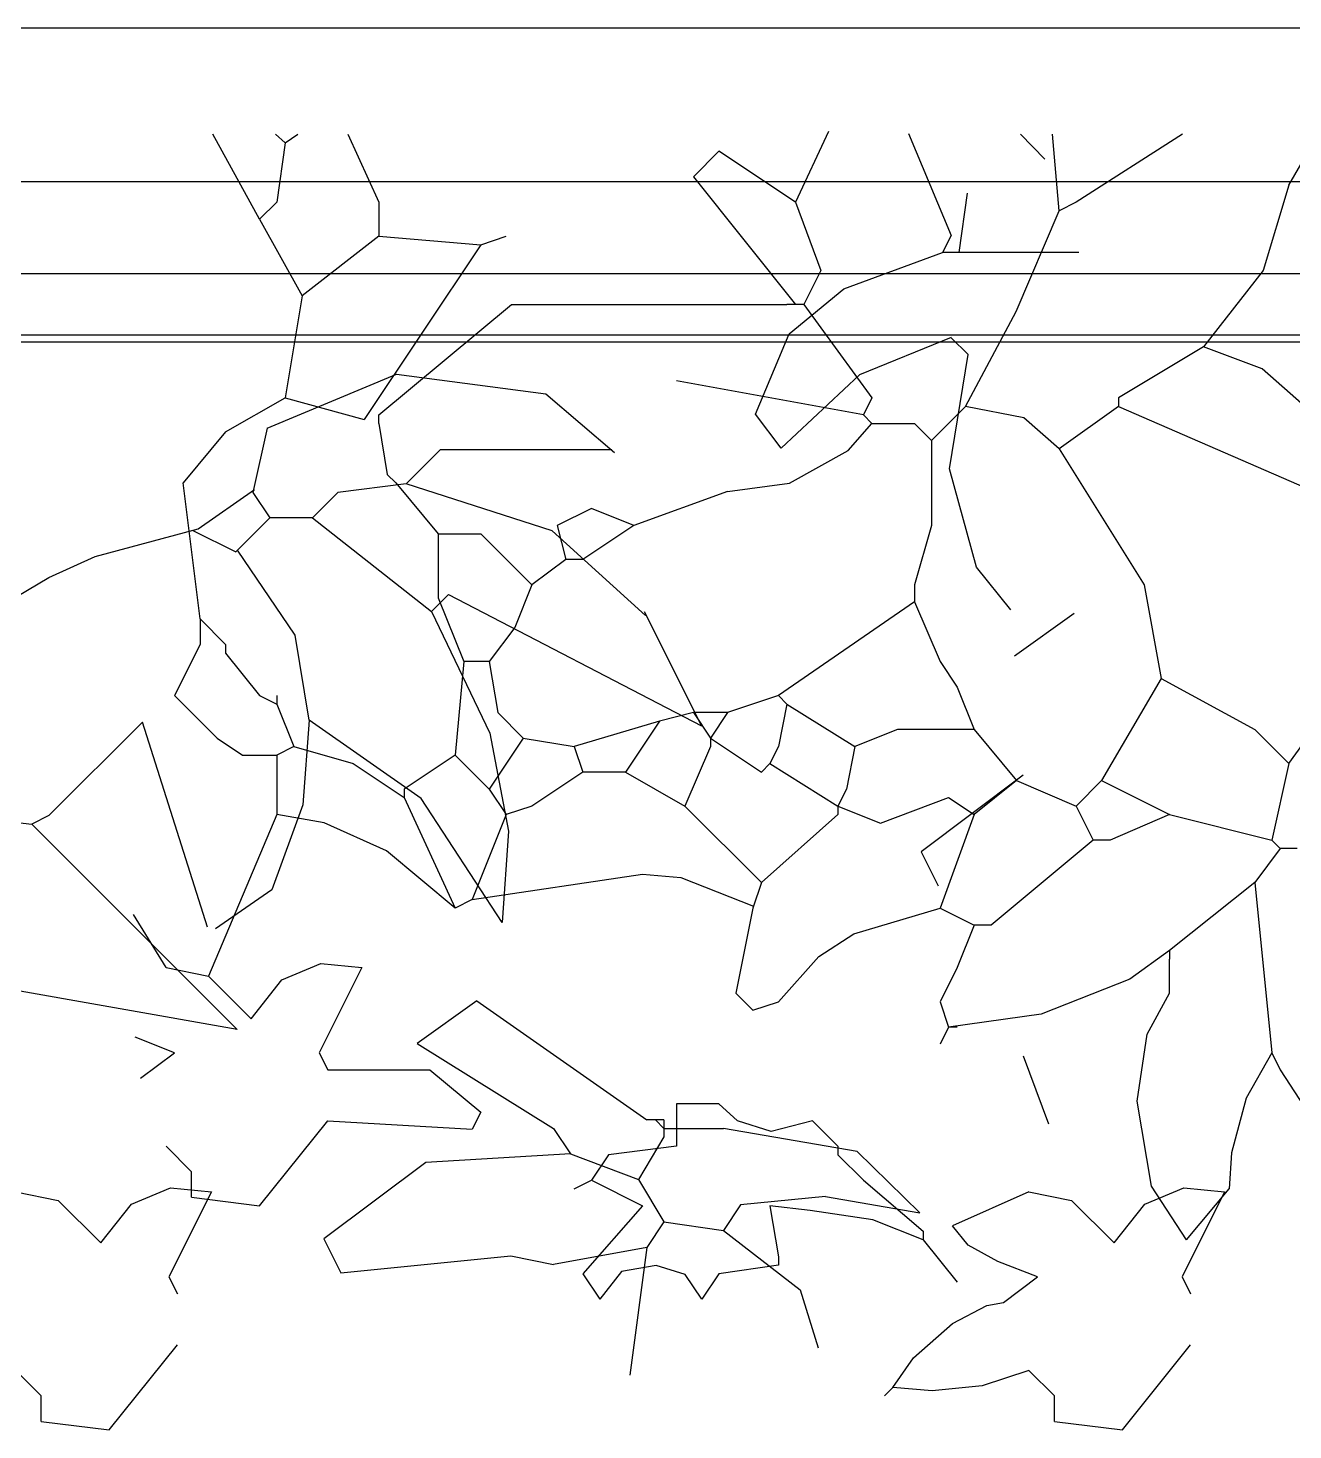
# Model space of a CAD drawing. Header units: millimetres. Extents: x 182 to 305, y 81 to 164.
# Drawn here: x 261.8556 to 262.0614, y 109.4395 to 109.6676 of the extents above; entities that cross this region are included whole.
import ezdxf

# ---------------------------------------------------------------- set-up
doc = ezdxf.new("R2010")
doc.units = ezdxf.units.MM
for name, color, linetype in [('86', 7, 'Continuous'), ('LF', 7, 'Continuous'), ('TIERRA', 7, 'Continuous')]:
    doc.layers.add(name, color=color, linetype=linetype)

msp = doc.modelspace()

# ---------------------------------------------------------------- linework, layer by layer
at = {"layer": '86', "color": 252}
for p, q in [((261.893307, 109.636467, -45.100158), (261.885688, 109.650307, -45.100158)), ((261.893307, 109.636467, -45.100158), (261.885688, 109.650307, -45.100158)), ((261.897459, 109.648922, -45.100158), (261.895875, 109.650307, -45.100158)), ((261.897459, 109.648922, -45.100158), (261.895875, 109.650307, -45.100158)), ((261.897459, 109.648922, -45.100158), (261.899536, 109.650307, -45.100158)), ((261.897459, 109.648922, -45.100158), (261.899536, 109.650307, -45.100158)), ((261.907649, 109.650307, -45.100158), (261.912682, 109.639236, -45.100158)), ((261.907649, 109.650307, -45.100158), (261.912682, 109.639236, -45.100158)), ((261.985889, 109.650763, -45.100158), (261.980487, 109.639236, -45.100158)), ((261.985889, 109.650763, -45.100158), (261.980487, 109.639236, -45.100158)), ((261.998901, 109.65042, -45.100158), (262.005822, 109.633814, -45.100158)), ((261.998901, 109.65042, -45.100158), (262.005822, 109.633814, -45.100158)), ((262.017128, 109.650307, -45.100158), (262.021045, 109.646268, -45.100158)), ((262.017128, 109.650307, -45.100158), (262.021045, 109.646268, -45.100158)), ((262.023383, 109.637854, -45.100158), (262.022314, 109.650307, -45.100158)), ((262.023383, 109.637854, -45.100158), (262.022314, 109.650307, -45.100158)), ((262.043451, 109.650307, -45.100158), (262.026152, 109.639236, -45.100158)), ((262.043451, 109.650307, -45.100158), (262.026152, 109.639236, -45.100158)), ((261.897459, 109.648922, -45.100158), (261.896076, 109.639236, -45.100158)), ((261.897459, 109.648922, -45.100158), (261.896076, 109.639236, -45.100158)), ((262.060746, 109.642005, -45.100158), (262.064685, 109.648766, -45.100158)), ((262.060746, 109.642005, -45.100158), (262.064685, 109.648766, -45.100158)), ((261.968033, 109.647539, -45.100158), (261.963881, 109.643388, -45.100158)), ((261.968033, 109.647539, -45.100158), (261.963881, 109.643388, -45.100158)), ((261.980487, 109.639236, -45.100158), (261.968033, 109.647539, -45.100158)), ((261.980487, 109.639236, -45.100158), (261.968033, 109.647539, -45.100158)), ((261.963881, 109.643388, -45.100158), (261.980487, 109.622631, -45.100158)), ((261.963881, 109.643388, -45.100158), (261.980487, 109.622631, -45.100158)), ((262.060746, 109.642005, -45.100158), (262.056595, 109.628165, -45.100158)), ((262.060746, 109.642005, -45.100158), (262.056595, 109.628165, -45.100158)), ((261.896076, 109.639236, -45.100158), (261.893307, 109.636467, -45.100158)), ((261.896076, 109.639236, -45.100158), (261.893307, 109.636467, -45.100158)), ((261.912682, 109.639236, -45.100158), (261.912682, 109.633703, -45.100158)), ((261.912682, 109.639236, -45.100158), (261.912682, 109.633703, -45.100158)), ((261.980487, 109.639236, -45.100158), (261.984638, 109.628165, -45.100158)), ((261.980487, 109.639236, -45.100158), (261.984638, 109.628165, -45.100158)), ((262.008444, 109.640734, -45.100158), (262.007061, 109.631049, -45.100158)), ((262.008444, 109.640734, -45.100158), (262.007061, 109.631049, -45.100158)), ((262.026152, 109.639236, -45.100158), (262.023383, 109.637854, -45.100158)), ((262.026152, 109.639236, -45.100158), (262.023383, 109.637854, -45.100158)), ((261.893307, 109.636467, -45.100158), (261.900228, 109.624013, -45.100158)), ((261.893307, 109.636467, -45.100158), (261.900228, 109.624013, -45.100158)), ((262.01639, 109.621472, -45.100158), (262.023383, 109.637854, -45.100158)), ((262.01639, 109.621472, -45.100158), (262.023383, 109.637854, -45.100158)), ((261.912682, 109.633703, -45.100158), (261.900228, 109.624013, -45.100158)), ((261.912682, 109.633703, -45.100158), (261.900228, 109.624013, -45.100158)), ((261.929287, 109.632316, -45.100158), (261.910332, 109.603897, -45.100158)), ((261.929287, 109.632316, -45.100158), (261.910332, 109.603897, -45.100158)), ((261.912682, 109.633703, -45.100158), (261.929287, 109.632316, -45.100158)), ((261.912682, 109.633703, -45.100158), (261.929287, 109.632316, -45.100158)), ((261.929287, 109.632316, -45.100158), (261.933439, 109.633703, -45.100158)), ((261.929287, 109.632316, -45.100158), (261.933439, 109.633703, -45.100158)), ((262.005822, 109.633814, -45.100158), (262.004439, 109.631049, -45.100158)), ((262.005822, 109.633814, -45.100158), (262.004439, 109.631049, -45.100158)), ((261.988374, 109.625132, -45.100158), (262.004439, 109.631049, -45.100158)), ((261.988374, 109.625132, -45.100158), (262.004439, 109.631049, -45.100158)), ((262.026579, 109.631049, -45.100158), (262.004439, 109.631049, -45.100158)), ((262.026579, 109.631049, -45.100158), (262.004439, 109.631049, -45.100158)), ((261.984638, 109.628165, -45.100158), (261.981869, 109.622631, -45.100158)), ((261.984638, 109.628165, -45.100158), (261.981869, 109.622631, -45.100158)), ((262.056595, 109.628165, -45.100158), (262.046909, 109.61571, -45.100158)), ((262.056595, 109.628165, -45.100158), (262.046909, 109.61571, -45.100158)), ((261.979478, 109.617809, -45.100158), (261.988374, 109.625132, -45.100158)), ((261.979478, 109.617809, -45.100158), (261.988374, 109.625132, -45.100158)), ((261.900228, 109.624013, -45.100158), (261.897459, 109.607408, -45.100158)), ((261.900228, 109.624013, -45.100158), (261.897459, 109.607408, -45.100158)), ((261.912682, 109.604643, -45.100158), (261.934269, 109.622631, -45.100158)), ((261.912682, 109.604643, -45.100158), (261.934269, 109.622631, -45.100158)), ((261.93427, 109.622631, -45.100158), (261.979104, 109.622631, -45.100158)), ((261.93427, 109.622631, -45.100158), (261.979104, 109.622631, -45.100158)), ((261.980487, 109.622631, -45.100158), (261.979104, 109.622631, -45.100158)), ((261.980487, 109.622631, -45.100158), (261.979104, 109.622631, -45.100158)), ((261.981869, 109.622631, -45.100158), (261.980487, 109.622631, -45.100158)), ((261.981869, 109.622631, -45.100158), (261.980487, 109.622631, -45.100158)), ((261.981869, 109.622631, -45.100158), (261.992941, 109.607408, -45.100158)), ((261.981869, 109.622631, -45.100158), (261.992941, 109.607408, -45.100158)), ((262.008164, 109.606025, -45.100158), (262.01639, 109.621472, -45.100158)), ((262.008164, 109.606025, -45.100158), (262.01639, 109.621472, -45.100158)), ((261.973993, 109.604754, -45.100158), (261.979478, 109.617809, -45.100158)), ((261.973993, 109.604754, -45.100158), (261.979478, 109.617809, -45.100158)), ((262.005822, 109.617209, -45.100158), (261.990916, 109.611152, -45.100158)), ((262.005822, 109.617209, -45.100158), (261.990916, 109.611152, -45.100158)), ((262.005822, 109.617208, -45.100158), (262.008591, 109.614443, -45.100158)), ((262.005822, 109.617208, -45.100158), (262.008591, 109.614443, -45.100158)), ((262.005532, 109.595841, -45.100158), (262.008591, 109.614443, -45.100158)), ((262.005532, 109.595841, -45.100158), (262.008591, 109.614443, -45.100158)), ((262.046909, 109.61571, -45.100158), (262.033073, 109.607408, -45.100158)), ((262.046909, 109.61571, -45.100158), (262.033073, 109.607408, -45.100158)), ((262.056424, 109.612152, -45.100158), (262.046909, 109.61571, -45.100158)), ((262.056424, 109.612152, -45.100158), (262.046909, 109.61571, -45.100158)), ((262.068497, 109.6015, -45.100158), (262.056424, 109.612152, -45.100158)), ((262.068497, 109.6015, -45.100158), (262.056424, 109.612152, -45.100158)), ((261.894537, 109.602476, -45.100158), (261.915549, 109.611281, -45.100158)), ((261.894537, 109.602476, -45.100158), (261.915549, 109.611281, -45.100158)), ((261.915549, 109.611281, -45.100158), (261.939885, 109.608094, -45.100158)), ((261.915549, 109.611281, -45.100158), (261.939885, 109.608094, -45.100158)), ((261.991559, 109.604643, -45.100158), (261.961112, 109.610177, -45.100158)), ((261.991559, 109.604643, -45.100158), (261.961112, 109.610177, -45.100158)), ((261.990916, 109.611152, -45.100158), (261.978144, 109.59922, -45.100158)), ((261.990916, 109.611152, -45.100158), (261.978144, 109.59922, -45.100158)), ((261.887773, 109.601874, -45.100158), (261.897459, 109.607408, -45.100158)), ((261.887773, 109.601874, -45.100158), (261.897459, 109.607408, -45.100158)), ((261.897459, 109.607408, -45.100158), (261.910332, 109.603897, -45.100158)), ((261.897459, 109.607408, -45.100158), (261.910332, 109.603897, -45.100158)), ((261.939885, 109.608094, -45.100158), (261.951039, 109.598534, -45.100158)), ((261.939885, 109.608094, -45.100158), (261.951039, 109.598534, -45.100158)), ((261.992941, 109.607408, -45.100158), (261.991559, 109.604643, -45.100158)), ((261.992941, 109.607408, -45.100158), (261.991559, 109.604643, -45.100158)), ((262.033073, 109.607408, -45.100158), (262.033073, 109.606025, -45.100158)), ((262.033073, 109.607408, -45.100158), (262.033073, 109.606025, -45.100158)), ((261.912682, 109.603256, -45.100158), (261.912682, 109.604643, -45.100158)), ((261.912682, 109.603256, -45.100158), (261.912682, 109.604643, -45.100158)), ((261.978144, 109.59922, -45.100158), (261.973993, 109.604754, -45.100158)), ((261.978144, 109.59922, -45.100158), (261.973993, 109.604754, -45.100158)), ((261.991559, 109.604643, -45.100158), (261.992941, 109.603256, -45.100158)), ((261.991559, 109.604643, -45.100158), (261.992941, 109.603256, -45.100158)), ((262.008164, 109.606025, -45.100158), (262.002626, 109.600491, -45.100158)), ((262.008164, 109.606025, -45.100158), (262.002626, 109.600491, -45.100158)), ((262.017661, 109.604163, -45.100158), (262.008164, 109.606025, -45.100158)), ((262.017661, 109.604163, -45.100158), (262.008164, 109.606025, -45.100158)), ((262.033073, 109.606025, -45.100158), (262.023383, 109.599105, -45.100158)), ((262.033073, 109.606025, -45.100158), (262.023383, 109.599105, -45.100158)), ((262.033073, 109.606025, -45.100158), (262.064897, 109.592189, -45.100158)), ((262.033073, 109.606025, -45.100158), (262.064897, 109.592189, -45.100158)), ((261.894537, 109.602476, -45.100158), (261.892213, 109.592024, -45.100158)), ((261.894537, 109.602476, -45.100158), (261.892213, 109.592024, -45.100158)), ((261.912682, 109.603256, -45.100158), (261.914064, 109.594953, -45.100158)), ((261.912682, 109.603256, -45.100158), (261.914064, 109.594953, -45.100158)), ((261.989066, 109.598838, -45.100158), (261.992941, 109.603256, -45.100158)), ((261.989066, 109.598838, -45.100158), (261.992941, 109.603256, -45.100158)), ((261.992941, 109.603256, -45.100158), (261.999861, 109.603256, -45.100158)), ((261.992941, 109.603256, -45.100158), (261.999861, 109.603256, -45.100158)), ((261.999861, 109.603256, -45.100158), (262.002626, 109.600491, -45.100158)), ((261.999861, 109.603256, -45.100158), (262.002626, 109.600491, -45.100158)), ((262.023383, 109.599105, -45.100158), (262.017661, 109.604163, -45.100158)), ((262.023383, 109.599105, -45.100158), (262.017661, 109.604163, -45.100158)), ((261.887773, 109.601874, -45.100158), (261.880853, 109.593571, -45.100158)), ((261.887773, 109.601874, -45.100158), (261.880853, 109.593571, -45.100158)), ((262.002626, 109.600491, -45.100158), (262.002626, 109.586651, -45.100158)), ((262.002626, 109.600491, -45.100158), (262.002626, 109.586651, -45.100158)), ((261.922655, 109.598944, -45.100158), (261.917121, 109.593406, -45.100158)), ((261.922655, 109.598944, -45.100158), (261.917121, 109.593406, -45.100158)), ((261.950599, 109.598944, -45.100158), (261.922655, 109.598944, -45.100158)), ((261.950599, 109.598944, -45.100158), (261.922655, 109.598944, -45.100158)), ((261.979534, 109.593512, -45.100158), (261.989066, 109.598838, -45.100158)), ((261.979534, 109.593512, -45.100158), (261.989066, 109.598838, -45.100158)), ((262.023383, 109.599105, -45.100158), (262.037224, 109.576965, -45.100158)), ((262.023383, 109.599105, -45.100158), (262.037224, 109.576965, -45.100158)), ((262.009973, 109.579845, -45.100158), (262.005532, 109.595841, -45.100158)), ((262.009973, 109.579845, -45.100158), (262.005532, 109.595841, -45.100158)), ((261.883622, 109.571431, -45.100158), (261.880853, 109.593571, -45.100158)), ((261.883622, 109.571431, -45.100158), (261.880853, 109.593571, -45.100158)), ((261.917121, 109.593406, -45.100158), (261.906049, 109.592024, -45.100158)), ((261.917121, 109.593406, -45.100158), (261.906049, 109.592024, -45.100158)), ((261.914064, 109.594953, -45.100158), (261.915447, 109.593571, -45.100158)), ((261.914064, 109.594953, -45.100158), (261.915447, 109.593571, -45.100158)), ((261.915447, 109.593571, -45.100158), (261.922367, 109.585268, -45.100158)), ((261.915447, 109.593571, -45.100158), (261.922367, 109.585268, -45.100158)), ((261.940899, 109.585787, -45.100158), (261.917121, 109.593406, -45.100158)), ((261.940899, 109.585787, -45.100158), (261.917121, 109.593406, -45.100158)), ((261.969415, 109.592189, -45.100158), (261.979534, 109.593512, -45.100158)), ((261.969415, 109.592189, -45.100158), (261.979534, 109.593512, -45.100158)), ((261.883324, 109.586105, -45.100158), (261.892475, 109.592496, -45.100158)), ((261.883324, 109.586105, -45.100158), (261.892475, 109.592496, -45.100158)), ((261.892213, 109.592024, -45.100158), (261.894982, 109.587872, -45.100158)), ((261.892213, 109.592024, -45.100158), (261.894982, 109.587872, -45.100158)), ((261.906049, 109.592024, -45.100158), (261.901898, 109.587872, -45.100158)), ((261.906049, 109.592024, -45.100158), (261.901898, 109.587872, -45.100158)), ((261.969415, 109.592189, -45.100158), (261.954196, 109.586651, -45.100158)), ((261.969415, 109.592189, -45.100158), (261.954196, 109.586651, -45.100158)), ((261.947276, 109.58942, -45.100158), (261.941742, 109.586651, -45.100158)), ((261.947276, 109.58942, -45.100158), (261.941742, 109.586651, -45.100158)), ((261.954196, 109.586651, -45.100158), (261.947276, 109.58942, -45.100158)), ((261.954196, 109.586651, -45.100158), (261.947276, 109.58942, -45.100158)), ((261.889444, 109.582339, -45.100158), (261.894982, 109.587872, -45.100158)), ((261.889444, 109.582339, -45.100158), (261.894982, 109.587872, -45.100158)), ((261.901898, 109.587872, -45.100158), (261.894982, 109.587872, -45.100158)), ((261.901898, 109.587872, -45.100158), (261.894982, 109.587872, -45.100158)), ((261.901898, 109.587872, -45.100158), (261.921273, 109.572649, -45.100158)), ((261.901898, 109.587872, -45.100158), (261.921273, 109.572649, -45.100158)), ((261.941742, 109.586651, -45.100158), (261.943124, 109.581117, -45.100158)), ((261.941742, 109.586651, -45.100158), (261.943124, 109.581117, -45.100158)), ((261.954196, 109.586651, -45.100158), (261.945893, 109.581117, -45.100158)), ((261.954196, 109.586651, -45.100158), (261.945893, 109.581117, -45.100158)), ((262.002626, 109.586651, -45.100158), (261.999861, 109.576965, -45.100158)), ((262.002626, 109.586651, -45.100158), (261.999861, 109.576965, -45.100158)), ((261.866549, 109.581578, -45.100158), (261.883324, 109.586105, -45.100158)), ((261.866549, 109.581578, -45.100158), (261.883324, 109.586105, -45.100158)), ((261.882407, 109.585857, -45.100158), (261.889444, 109.582339, -45.100158)), ((261.882407, 109.585857, -45.100158), (261.889444, 109.582339, -45.100158)), ((261.922367, 109.585268, -45.100158), (261.922344, 109.574872, -45.100158)), ((261.922367, 109.585268, -45.100158), (261.922344, 109.574872, -45.100158)), ((261.922367, 109.585268, -45.100158), (261.929287, 109.585268, -45.100158)), ((261.922367, 109.585268, -45.100158), (261.929287, 109.585268, -45.100158)), ((261.929287, 109.585268, -45.100158), (261.93759, 109.576965, -45.100158)), ((261.929287, 109.585268, -45.100158), (261.93759, 109.576965, -45.100158)), ((261.956108, 109.571977, -45.100158), (261.940899, 109.585787, -45.100158)), ((261.956108, 109.571977, -45.100158), (261.940899, 109.585787, -45.100158)), ((261.899084, 109.568796, -45.100158), (261.889679, 109.582643, -45.100158)), ((261.899084, 109.568796, -45.100158), (261.889679, 109.582643, -45.100158)), ((261.859001, 109.578187, -45.100158), (261.866549, 109.581578, -45.100158)), ((261.859001, 109.578187, -45.100158), (261.866549, 109.581578, -45.100158)), ((261.943124, 109.581117, -45.100158), (261.93759, 109.576965, -45.100158)), ((261.943124, 109.581117, -45.100158), (261.93759, 109.576965, -45.100158)), ((261.945893, 109.581117, -45.100158), (261.943124, 109.581117, -45.100158)), ((261.945893, 109.581117, -45.100158), (261.943124, 109.581117, -45.100158)), ((262.015507, 109.572929, -45.100158), (262.009973, 109.579845, -45.100158)), ((262.015507, 109.572929, -45.100158), (262.009973, 109.579845, -45.100158)), ((261.852081, 109.574036, -45.100158), (261.859001, 109.578187, -45.100158)), ((261.852081, 109.574036, -45.100158), (261.859001, 109.578187, -45.100158)), ((261.921273, 109.572649, -45.100158), (261.924042, 109.575418, -45.100158)), ((261.921273, 109.572649, -45.100158), (261.924042, 109.575418, -45.100158)), ((261.922344, 109.574872, -45.100158), (261.926518, 109.564511, -45.100158)), ((261.922344, 109.574872, -45.100158), (261.926518, 109.564511, -45.100158)), ((261.924042, 109.575418, -45.100158), (261.965186, 109.554024, -45.100158)), ((261.924042, 109.575418, -45.100158), (261.965186, 109.554024, -45.100158)), ((261.93759, 109.576965, -45.100158), (261.934821, 109.570045, -45.100158)), ((261.93759, 109.576965, -45.100158), (261.934821, 109.570045, -45.100158)), ((261.999861, 109.576965, -45.100158), (261.999861, 109.574196, -45.100158)), ((261.999861, 109.576965, -45.100158), (261.999861, 109.574196, -45.100158)), ((262.037224, 109.576965, -45.100158), (262.039989, 109.561742, -45.100158)), ((262.037224, 109.576965, -45.100158), (262.039989, 109.561742, -45.100158)), ((261.921273, 109.572649, -45.100158), (261.930759, 109.552857, -45.100158)), ((261.921273, 109.572649, -45.100158), (261.930759, 109.552857, -45.100158)), ((261.955866, 109.572649, -45.100158), (261.965186, 109.554024, -45.100158)), ((261.955866, 109.572649, -45.100158), (261.965186, 109.554024, -45.100158)), ((261.999861, 109.574196, -45.100158), (261.977718, 109.558977, -45.100158)), ((261.999861, 109.574196, -45.100158), (261.977718, 109.558977, -45.100158)), ((261.999861, 109.574196, -45.100158), (262.004013, 109.564511, -45.100158)), ((261.999861, 109.574196, -45.100158), (262.004013, 109.564511, -45.100158)), ((261.883622, 109.571431, -45.100158), (261.887773, 109.56728, -45.100158)), ((261.883622, 109.571431, -45.100158), (261.883622, 109.56728, -45.100158)), ((261.883622, 109.571431, -45.100158), (261.887773, 109.56728, -45.100158)), ((261.883622, 109.571431, -45.100158), (261.883622, 109.56728, -45.100158)), ((262.02584, 109.5723, -45.100158), (262.016151, 109.565384, -45.100158)), ((262.02584, 109.5723, -45.100158), (262.016151, 109.565384, -45.100158)), ((261.901353, 109.554981, -45.100158), (261.899084, 109.568796, -45.100158)), ((261.901353, 109.554981, -45.100158), (261.899084, 109.568796, -45.100158)), ((261.934821, 109.570045, -45.100158), (261.93067, 109.564511, -45.100158)), ((261.934821, 109.570045, -45.100158), (261.93067, 109.564511, -45.100158)), ((261.883622, 109.56728, -45.100158), (261.87947, 109.558977, -45.100158)), ((261.883622, 109.56728, -45.100158), (261.87947, 109.558977, -45.100158)), ((261.887773, 109.56728, -45.100158), (261.887773, 109.565893, -45.100158)), ((261.887773, 109.56728, -45.100158), (261.887773, 109.565893, -45.100158)), ((261.887773, 109.565893, -45.100158), (261.893307, 109.558977, -45.100158)), ((261.887773, 109.565893, -45.100158), (261.893307, 109.558977, -45.100158)), ((261.926518, 109.564511, -45.100158), (261.925136, 109.549288, -45.100158)), ((261.926518, 109.564511, -45.100158), (261.925136, 109.549288, -45.100158)), ((261.93067, 109.564511, -45.100158), (261.926518, 109.564511, -45.100158)), ((261.93067, 109.564511, -45.100158), (261.926518, 109.564511, -45.100158)), ((261.93067, 109.564511, -45.100158), (261.932052, 109.556208, -45.100158)), ((261.93067, 109.564511, -45.100158), (261.932052, 109.556208, -45.100158)), ((262.004013, 109.564511, -45.100158), (262.006778, 109.56036, -45.100158)), ((262.004013, 109.564511, -45.100158), (262.006778, 109.56036, -45.100158)), ((262.039989, 109.561742, -45.100158), (262.030304, 109.545136, -45.100158)), ((262.039989, 109.561742, -45.100158), (262.030304, 109.545136, -45.100158)), ((262.039989, 109.561742, -45.100158), (262.055212, 109.553439, -45.100158)), ((262.039989, 109.561742, -45.100158), (262.055212, 109.553439, -45.100158)), ((261.87947, 109.558977, -45.100158), (261.886387, 109.552057, -45.100158)), ((261.87947, 109.558977, -45.100158), (261.886387, 109.552057, -45.100158)), ((261.893307, 109.558977, -45.100158), (261.896076, 109.557591, -45.100158)), ((261.893307, 109.558977, -45.100158), (261.896076, 109.557591, -45.100158)), ((261.896076, 109.558977, -45.100158), (261.896076, 109.557591, -45.100158)), ((261.896076, 109.558977, -45.100158), (261.896076, 109.557591, -45.100158)), ((261.977718, 109.558977, -45.100158), (261.969415, 109.556208, -45.100158)), ((261.977718, 109.558977, -45.100158), (261.969415, 109.556208, -45.100158)), ((261.977718, 109.558977, -45.100158), (261.979104, 109.557591, -45.100158)), ((261.977718, 109.558977, -45.100158), (261.979104, 109.557591, -45.100158)), ((262.006778, 109.56036, -45.100158), (262.009547, 109.553439, -45.100158)), ((262.006778, 109.56036, -45.100158), (262.009547, 109.553439, -45.100158)), ((261.896076, 109.557591, -45.100158), (261.898841, 109.550674, -45.100158)), ((261.896076, 109.557591, -45.100158), (261.898841, 109.550674, -45.100158)), ((261.979104, 109.557591, -45.100158), (261.977718, 109.550674, -45.100158)), ((261.979104, 109.557591, -45.100158), (261.977718, 109.550674, -45.100158)), ((261.979104, 109.557591, -45.100158), (261.990172, 109.550674, -45.100158)), ((261.979104, 109.557591, -45.100158), (261.990172, 109.550674, -45.100158)), ((261.874225, 109.554661, -45.100158), (261.859001, 109.539438, -45.100158)), ((261.874225, 109.554661, -45.100158), (261.859001, 109.539438, -45.100158)), ((261.884839, 109.521298, -45.100158), (261.874225, 109.554661, -45.100158)), ((261.884839, 109.521298, -45.100158), (261.874225, 109.554661, -45.100158)), ((261.901353, 109.554981, -45.100158), (261.90034, 109.541172, -45.100158)), ((261.901353, 109.554981, -45.100158), (261.90034, 109.541172, -45.100158)), ((261.919605, 109.542234, -45.100158), (261.901353, 109.554981, -45.100158)), ((261.919605, 109.542234, -45.100158), (261.901353, 109.554981, -45.100158)), ((261.932052, 109.556208, -45.100158), (261.936204, 109.552057, -45.100158)), ((261.932052, 109.556208, -45.100158), (261.936204, 109.552057, -45.100158)), ((261.958347, 109.554826, -45.100158), (261.944507, 109.550674, -45.100158)), ((261.958347, 109.554826, -45.100158), (261.944507, 109.550674, -45.100158)), ((261.958347, 109.554826, -45.100158), (261.952809, 109.546523, -45.100158)), ((261.958347, 109.554826, -45.100158), (261.952809, 109.546523, -45.100158)), ((261.963881, 109.556208, -45.100158), (261.958347, 109.554826, -45.100158)), ((261.963881, 109.556208, -45.100158), (261.958347, 109.554826, -45.100158)), ((261.969415, 109.556208, -45.100158), (261.963881, 109.556208, -45.100158)), ((261.963881, 109.556208, -45.100158), (261.96665, 109.552057, -45.100158)), ((261.969415, 109.556208, -45.100158), (261.963881, 109.556208, -45.100158)), ((261.963881, 109.556208, -45.100158), (261.96665, 109.552057, -45.100158)), ((261.969415, 109.556208, -45.100158), (261.96665, 109.552057, -45.100158)), ((261.969415, 109.556208, -45.100158), (261.96665, 109.552057, -45.100158)), ((261.886387, 109.552057, -45.100158), (261.890538, 109.549288, -45.100158)), ((261.886387, 109.552057, -45.100158), (261.890538, 109.549288, -45.100158)), ((261.936204, 109.552057, -45.100158), (261.93067, 109.543754, -45.100158)), ((261.936204, 109.552057, -45.100158), (261.93067, 109.543754, -45.100158)), ((261.930759, 109.552857, -45.100158), (261.933801, 109.536923, -45.100158)), ((261.930759, 109.552857, -45.100158), (261.933801, 109.536923, -45.100158)), ((261.936204, 109.552057, -45.100158), (261.944507, 109.550674, -45.100158)), ((261.936204, 109.552057, -45.100158), (261.944507, 109.550674, -45.100158)), ((261.96665, 109.552057, -45.100158), (261.96665, 109.550674, -45.100158)), ((261.96665, 109.552057, -45.100158), (261.974953, 109.546523, -45.100158)), ((261.96665, 109.552057, -45.100158), (261.96665, 109.550674, -45.100158)), ((261.96665, 109.552057, -45.100158), (261.974953, 109.546523, -45.100158)), ((261.997092, 109.553439, -45.100158), (261.990172, 109.550674, -45.100158)), ((261.997092, 109.553439, -45.100158), (261.990172, 109.550674, -45.100158)), ((262.009547, 109.553439, -45.100158), (261.997092, 109.553439, -45.100158)), ((262.009547, 109.553439, -45.100158), (261.997092, 109.553439, -45.100158)), ((262.009547, 109.553439, -45.100158), (262.016467, 109.545136, -45.100158)), ((262.009547, 109.553439, -45.100158), (262.016467, 109.545136, -45.100158)), ((262.055212, 109.553439, -45.100158), (262.060746, 109.547905, -45.100158)), ((262.055212, 109.553439, -45.100158), (262.060746, 109.547905, -45.100158)), ((262.060746, 109.547905, -45.100158), (262.06532, 109.554235, -45.100158)), ((262.060746, 109.547905, -45.100158), (262.06532, 109.554235, -45.100158)), ((261.898841, 109.550674, -45.100158), (261.896076, 109.549288, -45.100158)), ((261.898841, 109.550674, -45.100158), (261.896076, 109.549288, -45.100158)), ((261.898841, 109.550674, -45.100158), (261.90853, 109.547905, -45.100158)), ((261.898841, 109.550674, -45.100158), (261.90853, 109.547905, -45.100158)), ((261.944507, 109.550674, -45.100158), (261.945893, 109.546523, -45.100158)), ((261.944507, 109.550674, -45.100158), (261.945893, 109.546523, -45.100158)), ((261.96665, 109.550674, -45.100158), (261.962499, 109.540985, -45.100158)), ((261.96665, 109.550674, -45.100158), (261.962499, 109.540985, -45.100158)), ((261.977718, 109.550674, -45.100158), (261.976335, 109.547905, -45.100158)), ((261.977718, 109.550674, -45.100158), (261.976335, 109.547905, -45.100158)), ((261.990172, 109.550674, -45.100158), (261.98879, 109.543754, -45.100158)), ((261.990172, 109.550674, -45.100158), (261.98879, 109.543754, -45.100158)), ((261.890538, 109.549288, -45.100158), (261.896076, 109.549288, -45.100158)), ((261.890538, 109.549288, -45.100158), (261.896076, 109.549288, -45.100158)), ((261.896076, 109.549288, -45.100158), (261.896076, 109.539603, -45.100158)), ((261.896076, 109.549288, -45.100158), (261.896076, 109.539603, -45.100158)), ((261.90853, 109.547905, -45.100158), (261.916833, 109.542371, -45.100158)), ((261.90853, 109.547905, -45.100158), (261.916833, 109.542371, -45.100158)), ((261.925136, 109.549288, -45.100158), (261.916833, 109.543754, -45.100158)), ((261.925136, 109.549288, -45.100158), (261.916833, 109.543754, -45.100158)), ((261.925136, 109.549288, -45.100158), (261.93067, 109.543754, -45.100158)), ((261.925136, 109.549288, -45.100158), (261.93067, 109.543754, -45.100158)), ((261.974953, 109.546523, -45.100158), (261.976335, 109.547905, -45.100158)), ((261.974953, 109.546523, -45.100158), (261.976335, 109.547905, -45.100158)), ((261.976335, 109.547905, -45.100158), (261.987407, 109.540985, -45.100158)), ((261.976335, 109.547905, -45.100158), (261.987407, 109.540985, -45.100158)), ((262.060746, 109.547905, -45.100158), (262.057981, 109.535451, -45.100158)), ((262.060746, 109.547905, -45.100158), (262.057981, 109.535451, -45.100158)), ((261.945893, 109.546523, -45.100158), (261.93759, 109.540985, -45.100158)), ((261.945893, 109.546523, -45.100158), (261.93759, 109.540985, -45.100158)), ((261.952809, 109.546523, -45.100158), (261.945893, 109.546523, -45.100158)), ((261.952809, 109.546523, -45.100158), (261.945893, 109.546523, -45.100158)), ((261.952809, 109.546523, -45.100158), (261.962499, 109.540985, -45.100158)), ((261.952809, 109.546523, -45.100158), (261.962499, 109.540985, -45.100158)), ((262.017537, 109.546009, -45.100158), (262.000932, 109.533555, -45.100158)), ((262.017537, 109.546009, -45.100158), (262.000932, 109.533555, -45.100158)), ((261.916833, 109.543754, -45.100158), (261.916833, 109.542371, -45.100158)), ((261.916833, 109.543754, -45.100158), (261.916833, 109.542371, -45.100158)), ((261.93067, 109.543754, -45.100158), (261.933439, 109.539603, -45.100158)), ((261.93067, 109.543754, -45.100158), (261.933439, 109.539603, -45.100158)), ((261.98879, 109.543754, -45.100158), (261.987407, 109.540985, -45.100158)), ((261.98879, 109.543754, -45.100158), (261.987407, 109.540985, -45.100158)), ((262.016467, 109.545136, -45.100158), (262.009547, 109.539603, -45.100158)), ((262.016467, 109.545136, -45.100158), (262.009547, 109.539603, -45.100158)), ((262.016467, 109.545136, -45.100158), (262.026152, 109.540985, -45.100158)), ((262.016467, 109.545136, -45.100158), (262.026152, 109.540985, -45.100158)), ((262.030304, 109.545136, -45.100158), (262.026152, 109.540985, -45.100158)), ((262.030304, 109.545136, -45.100158), (262.026152, 109.540985, -45.100158)), ((262.030304, 109.545136, -45.100158), (262.041376, 109.539603, -45.100158)), ((262.030304, 109.545136, -45.100158), (262.041376, 109.539603, -45.100158)), ((261.90034, 109.541172, -45.100158), (261.89527, 109.527362, -45.100158)), ((261.90034, 109.541172, -45.100158), (261.89527, 109.527362, -45.100158)), ((261.916833, 109.542371, -45.100158), (261.925136, 109.524379, -45.100158)), ((261.916833, 109.542371, -45.100158), (261.925136, 109.524379, -45.100158)), ((261.932787, 109.522051, -45.100158), (261.919605, 109.542234, -45.100158)), ((261.932787, 109.522051, -45.100158), (261.919605, 109.542234, -45.100158)), ((261.93759, 109.540985, -45.100158), (261.933439, 109.539603, -45.100158)), ((261.93759, 109.540985, -45.100158), (261.933439, 109.539603, -45.100158)), ((261.962499, 109.540985, -45.100158), (261.974953, 109.528531, -45.100158)), ((261.962499, 109.540985, -45.100158), (261.974953, 109.528531, -45.100158)), ((261.987407, 109.540985, -45.100158), (261.987407, 109.539603, -45.100158)), ((261.987407, 109.540985, -45.100158), (261.994323, 109.53822, -45.100158)), ((261.987407, 109.540985, -45.100158), (261.987407, 109.539603, -45.100158)), ((261.987407, 109.540985, -45.100158), (261.994323, 109.53822, -45.100158)), ((261.994323, 109.53822, -45.100158), (262.005395, 109.542371, -45.100158)), ((261.994323, 109.53822, -45.100158), (262.005395, 109.542371, -45.100158)), ((262.005395, 109.542371, -45.100158), (262.009547, 109.539603, -45.100158)), ((262.005395, 109.542371, -45.100158), (262.009547, 109.539603, -45.100158)), ((262.026152, 109.540985, -45.100158), (262.028921, 109.535451, -45.100158)), ((262.026152, 109.540985, -45.100158), (262.028921, 109.535451, -45.100158)), ((261.843778, 109.539438, -45.100158), (261.856232, 109.538055, -45.100158)), ((261.843778, 109.539438, -45.100158), (261.856232, 109.538055, -45.100158)), ((261.859001, 109.539438, -45.100158), (261.856232, 109.538055, -45.100158)), ((261.859001, 109.539438, -45.100158), (261.856232, 109.538055, -45.100158)), ((261.896076, 109.539603, -45.100158), (261.885004, 109.513312, -45.100158)), ((261.896076, 109.539603, -45.100158), (261.885004, 109.513312, -45.100158)), ((261.903789, 109.538258, -45.100158), (261.896076, 109.539603, -45.100158)), ((261.903789, 109.538258, -45.100158), (261.896076, 109.539603, -45.100158)), ((261.933439, 109.539603, -45.100158), (261.927901, 109.525766, -45.100158)), ((261.933439, 109.539603, -45.100158), (261.927901, 109.525766, -45.100158)), ((261.987407, 109.539603, -45.100158), (261.974953, 109.528531, -45.100158)), ((261.987407, 109.539603, -45.100158), (261.974953, 109.528531, -45.100158)), ((262.009547, 109.539603, -45.100158), (262.004013, 109.524379, -45.100158)), ((262.009547, 109.539603, -45.100158), (262.004013, 109.524379, -45.100158)), ((262.041376, 109.539603, -45.100158), (262.031686, 109.535451, -45.100158)), ((262.041376, 109.539603, -45.100158), (262.031686, 109.535451, -45.100158)), ((262.041376, 109.539603, -45.100158), (262.057981, 109.535451, -45.100158)), ((262.041376, 109.539603, -45.100158), (262.057981, 109.535451, -45.100158)), ((261.856232, 109.538055, -45.100158), (261.88964, 109.504648, -45.100158)), ((261.856232, 109.538055, -45.100158), (261.88964, 109.504648, -45.100158)), ((261.913956, 109.533731, -45.100158), (261.903789, 109.538258, -45.100158)), ((261.913956, 109.533731, -45.100158), (261.903789, 109.538258, -45.100158)), ((261.933801, 109.536923, -45.100158), (261.932787, 109.522051, -45.100158)), ((261.933801, 109.536923, -45.100158), (261.932787, 109.522051, -45.100158)), ((262.028921, 109.535451, -45.100158), (262.012316, 109.521614, -45.100158)), ((262.028921, 109.535451, -45.100158), (262.012316, 109.521614, -45.100158)), ((262.031686, 109.535451, -45.100158), (262.028921, 109.535451, -45.100158)), ((262.031686, 109.535451, -45.100158), (262.028921, 109.535451, -45.100158)), ((262.059364, 109.534069, -45.100158), (262.055212, 109.528531, -45.100158)), ((262.059364, 109.534069, -45.100158), (262.055212, 109.528531, -45.100158)), ((262.057981, 109.535451, -45.100158), (262.059364, 109.534069, -45.100158)), ((262.057981, 109.535451, -45.100158), (262.059364, 109.534069, -45.100158)), ((262.062133, 109.534069, -45.100158), (262.059364, 109.534069, -45.100158)), ((262.062133, 109.534069, -45.100158), (262.059364, 109.534069, -45.100158)), ((261.925136, 109.524379, -45.100158), (261.913956, 109.533731, -45.100158)), ((261.925136, 109.524379, -45.100158), (261.913956, 109.533731, -45.100158)), ((262.000932, 109.533555, -45.100158), (262.003697, 109.528021, -45.100158)), ((262.000932, 109.533555, -45.100158), (262.003697, 109.528021, -45.100158)), ((261.927901, 109.525766, -45.100158), (261.955578, 109.529917, -45.100158)), ((261.927901, 109.525766, -45.100158), (261.955578, 109.529917, -45.100158)), ((261.955578, 109.529917, -45.100158), (261.961854, 109.529389, -45.100158)), ((261.955578, 109.529917, -45.100158), (261.961854, 109.529389, -45.100158)), ((261.961854, 109.529389, -45.100158), (261.973674, 109.524683, -45.100158)), ((261.961854, 109.529389, -45.100158), (261.973674, 109.524683, -45.100158)), ((261.89527, 109.527362, -45.100158), (261.886144, 109.520989, -45.100158)), ((261.89527, 109.527362, -45.100158), (261.886144, 109.520989, -45.100158)), ((261.974953, 109.528531, -45.100158), (261.973566, 109.524379, -45.100158)), ((261.974953, 109.528531, -45.100158), (261.973566, 109.524379, -45.100158)), ((262.055212, 109.528531, -45.100158), (262.041376, 109.517463, -45.100158)), ((262.055212, 109.528531, -45.100158), (262.041376, 109.517463, -45.100158)), ((262.055212, 109.528531, -45.100158), (262.057981, 109.500857, -45.100158)), ((262.055212, 109.528531, -45.100158), (262.057981, 109.500857, -45.100158)), ((261.927901, 109.525766, -45.100158), (261.925136, 109.524379, -45.100158)), ((261.927901, 109.525766, -45.100158), (261.925136, 109.524379, -45.100158)), ((261.878084, 109.514694, -45.100158), (261.872779, 109.523346, -45.100158)), ((261.878084, 109.514694, -45.100158), (261.872779, 109.523346, -45.100158)), ((261.973566, 109.524379, -45.100158), (261.970802, 109.510543, -45.100158)), ((261.973566, 109.524379, -45.100158), (261.970802, 109.510543, -45.100158)), ((261.989985, 109.520226, -45.100158), (262.004013, 109.524379, -45.100158)), ((261.989985, 109.520226, -45.100158), (262.004013, 109.524379, -45.100158)), ((262.004013, 109.524379, -45.100158), (262.009547, 109.521614, -45.100158)), ((262.004013, 109.524379, -45.100158), (262.009547, 109.521614, -45.100158)), ((261.984311, 109.516511, -45.100158), (261.989985, 109.520226, -45.100158)), ((261.984311, 109.516511, -45.100158), (261.989985, 109.520226, -45.100158)), ((262.009547, 109.521614, -45.100158), (262.006778, 109.514694, -45.100158)), ((262.009547, 109.521614, -45.100158), (262.006778, 109.514694, -45.100158)), ((262.012316, 109.521614, -45.100158), (262.009547, 109.521614, -45.100158)), ((262.012316, 109.521614, -45.100158), (262.009547, 109.521614, -45.100158)), ((261.977718, 109.50916, -45.100158), (261.984311, 109.516511, -45.100158)), ((261.977718, 109.50916, -45.100158), (261.984311, 109.516511, -45.100158)), ((262.041376, 109.517463, -45.100158), (262.0349, 109.512796, -45.100158)), ((262.041376, 109.517463, -45.100158), (262.0349, 109.512796, -45.100158)), ((262.041376, 109.517463, -45.100158), (262.041376, 109.516076, -45.100158)), ((262.041376, 109.517463, -45.100158), (262.041376, 109.516076, -45.100158)), ((262.041376, 109.510543, -45.100158), (262.041376, 109.516076, -45.100158)), ((262.041376, 109.510543, -45.100158), (262.041376, 109.516076, -45.100158)), ((261.878084, 109.514694, -45.100158), (261.885004, 109.513312, -45.100158)), ((261.878084, 109.514694, -45.100158), (261.885004, 109.513312, -45.100158)), ((261.885004, 109.513312, -45.100158), (261.891925, 109.506391, -45.100158)), ((261.885004, 109.513312, -45.100158), (261.891925, 109.506391, -45.100158)), ((261.896926, 109.512695, -45.100158), (261.90328, 109.515357, -45.100158)), ((261.896926, 109.512695, -45.100158), (261.90328, 109.515357, -45.100158)), ((261.909913, 109.514694, -45.100158), (261.902992, 109.500857, -45.100158)), ((261.909913, 109.514694, -45.100158), (261.902992, 109.500857, -45.100158)), ((261.90328, 109.515357, -45.100158), (261.909913, 109.514694, -45.100158)), ((261.90328, 109.515357, -45.100158), (261.909913, 109.514694, -45.100158)), ((262.006778, 109.514694, -45.100158), (262.004013, 109.50916, -45.100158)), ((262.006778, 109.514694, -45.100158), (262.004013, 109.50916, -45.100158)), ((261.88964, 109.504648, -45.100158), (261.849316, 109.511765, -45.100158)), ((261.88964, 109.504648, -45.100158), (261.849316, 109.511765, -45.100158)), ((261.891925, 109.506391, -45.100158), (261.896926, 109.512695, -45.100158)), ((261.891925, 109.506391, -45.100158), (261.896926, 109.512695, -45.100158)), ((262.0349, 109.512796, -45.100158), (262.02048, 109.5071, -45.100158)), ((262.0349, 109.512796, -45.100158), (262.02048, 109.5071, -45.100158)), ((261.928647, 109.509292, -45.100158), (261.918958, 109.502376, -45.100158)), ((261.928647, 109.509292, -45.100158), (261.918958, 109.502376, -45.100158)), ((261.928647, 109.509292, -45.100158), (261.956321, 109.489921, -45.100158)), ((261.928647, 109.509292, -45.100158), (261.956321, 109.489921, -45.100158)), ((261.970802, 109.510543, -45.100158), (261.973566, 109.507774, -45.100158)), ((261.970802, 109.510543, -45.100158), (261.973566, 109.507774, -45.100158)), ((261.973566, 109.507774, -45.100158), (261.977718, 109.50916, -45.100158)), ((261.973566, 109.507774, -45.100158), (261.977718, 109.50916, -45.100158)), ((262.004013, 109.50916, -45.100158), (262.005395, 109.505009, -45.100158)), ((262.004013, 109.50916, -45.100158), (262.005395, 109.505009, -45.100158)), ((262.037737, 109.503881, -45.100158), (262.041376, 109.510543, -45.100158)), ((262.037737, 109.503881, -45.100158), (262.041376, 109.510543, -45.100158)), ((262.02048, 109.5071, -45.100158), (262.005395, 109.505009, -45.100158)), ((262.02048, 109.5071, -45.100158), (262.005395, 109.505009, -45.100158)), ((262.005395, 109.505009, -45.100158), (262.004013, 109.50224, -45.100158)), ((262.005395, 109.505009, -45.100158), (262.004013, 109.50224, -45.100158)), ((262.006778, 109.505009, -45.100158), (262.005395, 109.505009, -45.100158)), ((262.006778, 109.505009, -45.100158), (262.005395, 109.505009, -45.100158)), ((261.87947, 109.500857, -45.100158), (261.873033, 109.503375, -45.100158)), ((261.87947, 109.500857, -45.100158), (261.873033, 109.503375, -45.100158)), ((261.918958, 109.502376, -45.100158), (261.941102, 109.488535, -45.100158)), ((261.918958, 109.502376, -45.100158), (261.941102, 109.488535, -45.100158)), ((262.036082, 109.492984, -45.100158), (262.037737, 109.503881, -45.100158)), ((262.036082, 109.492984, -45.100158), (262.037737, 109.503881, -45.100158)), ((261.873932, 109.496706, -45.100158), (261.87947, 109.500857, -45.100158)), ((261.873932, 109.496706, -45.100158), (261.87947, 109.500857, -45.100158)), ((261.902992, 109.500857, -45.100158), (261.904379, 109.498088, -45.100158)), ((261.902992, 109.500857, -45.100158), (261.904379, 109.498088, -45.100158)), ((262.017537, 109.500343, -45.100158), (262.021689, 109.489272, -45.100158)), ((262.017537, 109.500343, -45.100158), (262.021689, 109.489272, -45.100158)), ((262.057981, 109.500857, -45.100158), (262.053811, 109.493479, -45.100158)), ((262.057981, 109.500857, -45.100158), (262.053811, 109.493479, -45.100158)), ((262.057981, 109.500857, -45.100158), (262.059364, 109.498088, -45.100158)), ((262.057981, 109.500857, -45.100158), (262.059364, 109.498088, -45.100158)), ((261.904379, 109.498088, -45.100158), (261.920985, 109.498088, -45.100158)), ((261.904379, 109.498088, -45.100158), (261.920985, 109.498088, -45.100158)), ((261.920985, 109.498088, -45.100158), (261.929287, 109.491168, -45.100158)), ((261.920985, 109.498088, -45.100158), (261.929287, 109.491168, -45.100158)), ((262.059364, 109.498088, -45.100158), (262.075172, 109.473658, -45.100158)), ((262.059364, 109.498088, -45.100158), (262.075172, 109.473658, -45.100158)), ((262.038446, 109.479115, -45.100158), (262.036082, 109.492984, -45.100158)), ((262.038446, 109.479115, -45.100158), (262.036082, 109.492984, -45.100158)), ((262.053811, 109.493479, -45.100158), (262.051448, 109.484564, -45.100158)), ((262.053811, 109.493479, -45.100158), (262.051448, 109.484564, -45.100158)), ((261.929287, 109.491168, -45.100158), (261.927901, 109.488403, -45.100158)), ((261.929287, 109.491168, -45.100158), (261.927901, 109.488403, -45.100158)), ((261.968033, 109.492555, -45.100158), (261.961112, 109.492555, -45.100158)), ((261.961112, 109.492555, -45.100158), (261.961112, 109.485634, -45.100158)), ((261.968033, 109.492555, -45.100158), (261.961112, 109.492555, -45.100158)), ((261.961112, 109.492555, -45.100158), (261.961112, 109.485634, -45.100158)), ((261.971073, 109.489764, -45.100158), (261.968033, 109.492555, -45.100158)), ((261.971073, 109.489764, -45.100158), (261.968033, 109.492555, -45.100158)), ((261.893307, 109.475949, -45.100158), (261.904379, 109.489786, -45.100158)), ((261.893307, 109.475949, -45.100158), (261.904379, 109.489786, -45.100158)), ((261.904379, 109.489786, -45.100158), (261.927901, 109.488403, -45.100158)), ((261.904379, 109.489786, -45.100158), (261.927901, 109.488403, -45.100158)), ((261.941102, 109.488535, -45.100158), (261.943866, 109.484383, -45.100158)), ((261.941102, 109.488535, -45.100158), (261.943866, 109.484383, -45.100158)), ((261.957707, 109.489921, -45.100158), (261.956321, 109.489921, -45.100158)), ((261.957707, 109.489921, -45.100158), (261.956321, 109.489921, -45.100158)), ((261.959089, 109.489921, -45.100158), (261.957707, 109.489921, -45.100158)), ((261.957707, 109.489921, -45.100158), (261.959089, 109.488535, -45.100158)), ((261.959089, 109.489921, -45.100158), (261.957707, 109.489921, -45.100158)), ((261.957707, 109.489921, -45.100158), (261.959089, 109.488535, -45.100158)), ((261.959089, 109.489921, -45.100158), (261.959089, 109.488535, -45.100158)), ((261.959089, 109.489921, -45.100158), (261.959089, 109.488535, -45.100158)), ((261.959089, 109.488535, -45.100158), (261.968775, 109.488535, -45.100158)), ((261.959089, 109.488535, -45.100158), (261.959089, 109.487152, -45.100158)), ((261.959089, 109.488535, -45.100158), (261.968775, 109.488535, -45.100158)), ((261.959089, 109.488535, -45.100158), (261.959089, 109.487152, -45.100158)), ((261.990536, 109.484791, -45.100158), (261.968775, 109.488535, -45.100158)), ((261.990536, 109.484791, -45.100158), (261.968775, 109.488535, -45.100158)), ((261.97651, 109.488031, -45.100158), (261.971073, 109.489764, -45.100158)), ((261.97651, 109.488031, -45.100158), (261.971073, 109.489764, -45.100158)), ((261.983256, 109.489786, -45.100158), (261.97651, 109.488031, -45.100158)), ((261.983256, 109.489786, -45.100158), (261.97651, 109.488031, -45.100158)), ((261.986021, 109.487017, -45.100158), (261.983256, 109.489786, -45.100158)), ((261.986021, 109.487017, -45.100158), (261.983256, 109.489786, -45.100158)), ((261.959089, 109.487152, -45.100158), (261.954938, 109.480232, -45.100158)), ((261.959089, 109.487152, -45.100158), (261.954938, 109.480232, -45.100158)), ((261.986021, 109.487017, -45.100158), (261.987407, 109.485634, -45.100158)), ((261.986021, 109.487017, -45.100158), (261.987407, 109.485634, -45.100158)), ((261.882235, 109.481483, -45.100158), (261.878084, 109.485634, -45.100158)), ((261.882235, 109.481483, -45.100158), (261.878084, 109.485634, -45.100158)), ((261.943866, 109.484383, -45.100158), (261.920344, 109.483001, -45.100158)), ((261.943866, 109.484383, -45.100158), (261.920344, 109.483001, -45.100158)), ((261.943866, 109.484383, -45.100158), (261.954938, 109.480232, -45.100158)), ((261.943866, 109.484383, -45.100158), (261.954938, 109.480232, -45.100158)), ((261.950045, 109.484252, -45.100158), (261.947276, 109.4801, -45.100158)), ((261.950045, 109.484252, -45.100158), (261.947276, 109.4801, -45.100158)), ((261.961112, 109.485634, -45.100158), (261.950045, 109.484252, -45.100158)), ((261.961112, 109.485634, -45.100158), (261.950045, 109.484252, -45.100158)), ((261.987407, 109.485634, -45.100158), (261.987407, 109.484252, -45.100158)), ((261.987407, 109.485634, -45.100158), (261.987407, 109.484252, -45.100158)), ((261.987407, 109.484252, -45.100158), (261.991559, 109.4801, -45.100158)), ((261.987407, 109.484252, -45.100158), (261.991559, 109.4801, -45.100158)), ((262.000703, 109.474805, -45.100158), (261.990536, 109.484791, -45.100158)), ((262.000703, 109.474805, -45.100158), (261.990536, 109.484791, -45.100158)), ((262.051448, 109.484564, -45.100158), (262.051061, 109.478714, -45.100158)), ((262.051448, 109.484564, -45.100158), (262.051061, 109.478714, -45.100158)), ((261.882235, 109.477331, -45.100158), (261.882235, 109.481483, -45.100158)), ((261.882235, 109.477331, -45.100158), (261.882235, 109.481483, -45.100158)), ((261.920344, 109.483001, -45.100158), (261.903739, 109.470547, -45.100158)), ((261.920344, 109.483001, -45.100158), (261.903739, 109.470547, -45.100158)), ((261.944507, 109.478714, -45.100158), (261.947276, 109.4801, -45.100158)), ((261.944507, 109.478714, -45.100158), (261.947276, 109.4801, -45.100158)), ((261.947276, 109.4801, -45.100158), (261.955578, 109.475949, -45.100158)), ((261.947276, 109.4801, -45.100158), (261.955578, 109.475949, -45.100158)), ((261.954938, 109.480232, -45.100158), (261.959089, 109.473316, -45.100158)), ((261.954938, 109.480232, -45.100158), (261.959089, 109.473316, -45.100158)), ((261.991559, 109.4801, -45.100158), (262.001244, 109.471798, -45.100158)), ((261.991559, 109.4801, -45.100158), (262.001244, 109.471798, -45.100158)), ((262.044141, 109.470412, -45.100158), (262.038446, 109.479115, -45.100158)), ((262.044141, 109.470412, -45.100158), (262.038446, 109.479115, -45.100158)), ((261.853619, 109.478214, -45.100158), (261.860539, 109.476831, -45.100158)), ((261.853619, 109.478214, -45.100158), (261.860539, 109.476831, -45.100158)), ((261.860539, 109.476831, -45.100158), (261.867459, 109.469911, -45.100158)), ((261.860539, 109.476831, -45.100158), (261.867459, 109.469911, -45.100158)), ((261.87246, 109.476214, -45.100158), (261.878815, 109.478877, -45.100158)), ((261.87246, 109.476214, -45.100158), (261.878815, 109.478877, -45.100158)), ((261.885448, 109.478214, -45.100158), (261.878527, 109.464377, -45.100158)), ((261.885448, 109.478214, -45.100158), (261.878527, 109.464377, -45.100158)), ((261.878815, 109.478877, -45.100158), (261.885448, 109.478214, -45.100158)), ((261.878815, 109.478877, -45.100158), (261.885448, 109.478214, -45.100158)), ((261.882235, 109.477331, -45.100158), (261.893307, 109.475949, -45.100158)), ((261.882235, 109.477331, -45.100158), (261.893307, 109.475949, -45.100158)), ((261.98538, 109.477467, -45.100158), (261.971544, 109.476081, -45.100158)), ((261.98538, 109.477467, -45.100158), (261.971544, 109.476081, -45.100158)), ((261.98538, 109.477467, -45.100158), (262.000703, 109.474805, -45.100158)), ((261.98538, 109.477467, -45.100158), (262.000703, 109.474805, -45.100158)), ((262.018485, 109.478214, -45.100158), (262.00603, 109.47268, -45.100158)), ((262.018485, 109.478214, -45.100158), (262.00603, 109.47268, -45.100158)), ((262.018485, 109.478214, -45.100158), (262.025405, 109.476831, -45.100158)), ((262.018485, 109.478214, -45.100158), (262.025405, 109.476831, -45.100158)), ((262.025405, 109.476831, -45.100158), (262.032325, 109.469911, -45.100158)), ((262.025405, 109.476831, -45.100158), (262.032325, 109.469911, -45.100158)), ((262.037326, 109.476214, -45.100158), (262.043681, 109.478877, -45.100158)), ((262.037326, 109.476214, -45.100158), (262.043681, 109.478877, -45.100158)), ((262.050314, 109.478214, -45.100158), (262.043393, 109.464377, -45.100158)), ((262.050314, 109.478214, -45.100158), (262.043393, 109.464377, -45.100158)), ((262.043681, 109.478877, -45.100158), (262.050314, 109.478214, -45.100158)), ((262.043681, 109.478877, -45.100158), (262.050314, 109.478214, -45.100158)), ((262.044141, 109.470412, -45.100158), (262.051061, 109.478714, -45.100158)), ((262.044141, 109.470412, -45.100158), (262.051061, 109.478714, -45.100158)), ((261.867459, 109.469911, -45.100158), (261.87246, 109.476214, -45.100158)), ((261.867459, 109.469911, -45.100158), (261.87246, 109.476214, -45.100158)), ((261.955578, 109.475949, -45.100158), (261.945893, 109.464877, -45.100158)), ((261.955578, 109.475949, -45.100158), (261.945893, 109.464877, -45.100158)), ((261.971544, 109.476081, -45.100158), (261.968775, 109.471929, -45.100158)), ((261.971544, 109.476081, -45.100158), (261.968775, 109.471929, -45.100158)), ((261.976335, 109.475949, -45.100158), (261.977718, 109.467646, -45.100158)), ((261.982893, 109.475153, -45.100158), (261.976335, 109.475949, -45.100158)), ((261.976335, 109.475949, -45.100158), (261.977718, 109.467646, -45.100158)), ((261.982893, 109.475153, -45.100158), (261.976335, 109.475949, -45.100158)), ((261.993058, 109.473667, -45.100158), (261.982893, 109.475153, -45.100158)), ((261.993058, 109.473667, -45.100158), (261.982893, 109.475153, -45.100158)), ((262.032325, 109.469911, -45.100158), (262.037326, 109.476214, -45.100158)), ((262.032325, 109.469911, -45.100158), (262.037326, 109.476214, -45.100158)), ((261.959089, 109.473316, -45.100158), (261.956321, 109.469164, -45.100158)), ((261.959089, 109.473316, -45.100158), (261.956321, 109.469164, -45.100158)), ((261.959089, 109.473316, -45.100158), (261.968775, 109.471929, -45.100158)), ((261.959089, 109.473316, -45.100158), (261.968775, 109.471929, -45.100158)), ((262.001244, 109.470411, -45.100158), (261.993058, 109.473667, -45.100158)), ((262.001244, 109.470411, -45.100158), (261.993058, 109.473667, -45.100158)), ((262.008604, 109.469557, -45.100158), (262.00603, 109.47268, -45.100158)), ((262.008604, 109.469557, -45.100158), (262.00603, 109.47268, -45.100158)), ((261.903739, 109.470547, -45.100158), (261.906504, 109.465013, -45.100158)), ((261.903739, 109.470547, -45.100158), (261.906504, 109.465013, -45.100158)), ((261.968775, 109.471929, -45.100158), (261.981229, 109.462244, -45.100158)), ((261.968775, 109.471929, -45.100158), (261.981229, 109.462244, -45.100158)), ((262.001244, 109.471798, -45.100158), (262.001244, 109.470411, -45.100158)), ((262.001244, 109.471798, -45.100158), (262.001244, 109.470411, -45.100158)), ((262.001244, 109.470411, -45.100158), (262.006778, 109.463495, -45.100158)), ((262.001244, 109.470411, -45.100158), (262.006778, 109.463495, -45.100158)), ((261.906504, 109.465013, -45.100158), (261.934181, 109.467778, -45.100158)), ((261.906504, 109.465013, -45.100158), (261.934181, 109.467778, -45.100158)), ((261.934181, 109.467778, -45.100158), (261.941102, 109.466395, -45.100158)), ((261.934181, 109.467778, -45.100158), (261.941102, 109.466395, -45.100158)), ((261.956321, 109.469164, -45.100158), (261.941102, 109.466395, -45.100158)), ((261.956321, 109.469164, -45.100158), (261.941102, 109.466395, -45.100158)), ((261.956321, 109.469164, -45.100158), (261.953556, 109.448407, -45.100158)), ((261.956321, 109.469164, -45.100158), (261.953556, 109.448407, -45.100158)), ((261.977718, 109.467646, -45.100158), (261.977718, 109.46626, -45.100158)), ((261.977718, 109.467646, -45.100158), (261.977718, 109.46626, -45.100158)), ((262.013434, 109.466894, -45.100158), (262.008604, 109.469557, -45.100158)), ((262.013434, 109.466894, -45.100158), (262.008604, 109.469557, -45.100158)), ((261.957835, 109.466238, -45.100158), (261.952162, 109.465247, -45.100158)), ((261.957835, 109.466238, -45.100158), (261.952162, 109.465247, -45.100158)), ((261.962563, 109.464752, -45.100158), (261.957835, 109.466238, -45.100158)), ((261.962563, 109.464752, -45.100158), (261.957835, 109.466238, -45.100158)), ((261.977718, 109.46626, -45.100158), (261.968033, 109.464877, -45.100158)), ((261.977718, 109.46626, -45.100158), (261.968033, 109.464877, -45.100158)), ((262.019871, 109.464377, -45.100158), (262.013434, 109.466894, -45.100158)), ((262.019871, 109.464377, -45.100158), (262.013434, 109.466894, -45.100158)), ((261.878527, 109.464377, -45.100158), (261.879914, 109.461608, -45.100158)), ((261.878527, 109.464377, -45.100158), (261.879914, 109.461608, -45.100158)), ((261.945893, 109.464877, -45.100158), (261.948658, 109.460726, -45.100158)), ((261.945893, 109.464877, -45.100158), (261.948658, 109.460726, -45.100158)), ((261.952162, 109.465247, -45.100158), (261.948658, 109.460726, -45.100158)), ((261.952162, 109.465247, -45.100158), (261.948658, 109.460726, -45.100158)), ((261.965264, 109.460726, -45.100158), (261.962563, 109.464752, -45.100158)), ((261.965264, 109.460726, -45.100158), (261.962563, 109.464752, -45.100158)), ((261.968033, 109.464877, -45.100158), (261.965264, 109.460726, -45.100158)), ((261.968033, 109.464877, -45.100158), (261.965264, 109.460726, -45.100158)), ((262.014333, 109.460226, -45.100158), (262.019871, 109.464377, -45.100158)), ((262.014333, 109.460226, -45.100158), (262.019871, 109.464377, -45.100158)), ((262.043393, 109.464377, -45.100158), (262.04478, 109.461608, -45.100158)), ((262.043393, 109.464377, -45.100158), (262.04478, 109.461608, -45.100158)), ((261.981229, 109.462244, -45.100158), (261.984182, 109.452837, -45.100158)), ((261.981229, 109.462244, -45.100158), (261.984182, 109.452837, -45.100158)), ((262.006062, 109.456775, -45.100158), (262.011654, 109.459705, -45.100158)), ((262.006062, 109.456775, -45.100158), (262.011654, 109.459705, -45.100158)), ((262.011654, 109.459705, -45.100158), (262.014333, 109.460226, -45.100158)), ((262.011654, 109.459705, -45.100158), (262.014333, 109.460226, -45.100158)), ((261.999708, 109.451183, -45.100158), (262.006062, 109.456775, -45.100158)), ((261.999708, 109.451183, -45.100158), (262.006062, 109.456775, -45.100158)), ((261.868842, 109.439468, -45.100158), (261.879914, 109.453305, -45.100158)), ((261.868842, 109.439468, -45.100158), (261.879914, 109.453305, -45.100158)), ((262.033708, 109.439468, -45.100158), (262.04478, 109.453305, -45.100158)), ((262.033708, 109.439468, -45.100158), (262.04478, 109.453305, -45.100158)), ((261.996344, 109.446385, -45.100158), (261.999708, 109.451183, -45.100158)), ((261.996344, 109.446385, -45.100158), (261.999708, 109.451183, -45.100158)), ((261.85777, 109.445002, -45.100158), (261.853619, 109.449154, -45.100158)), ((261.85777, 109.445002, -45.100158), (261.853619, 109.449154, -45.100158)), ((262.018485, 109.449154, -45.100158), (262.010892, 109.446657, -45.100158)), ((262.018485, 109.449154, -45.100158), (262.010892, 109.446657, -45.100158)), ((262.022636, 109.445002, -45.100158), (262.018485, 109.449154, -45.100158)), ((262.022636, 109.445002, -45.100158), (262.018485, 109.449154, -45.100158)), ((261.85777, 109.440851, -45.100158), (261.85777, 109.445002, -45.100158)), ((261.85777, 109.440851, -45.100158), (261.85777, 109.445002, -45.100158)), ((261.996345, 109.446385, -45.100158), (261.994963, 109.445002, -45.100158)), ((261.996345, 109.446385, -45.100158), (261.994963, 109.445002, -45.100158)), ((262.002758, 109.445858, -45.100158), (261.996344, 109.446385, -45.100158)), ((262.002758, 109.445858, -45.100158), (261.996344, 109.446385, -45.100158)), ((262.010892, 109.446657, -45.100158), (262.002758, 109.445858, -45.100158)), ((262.010892, 109.446657, -45.100158), (262.002758, 109.445858, -45.100158)), ((262.022636, 109.440851, -45.100158), (262.022636, 109.445002, -45.100158)), ((262.022636, 109.440851, -45.100158), (262.022636, 109.445002, -45.100158)), ((261.85777, 109.440851, -45.100158), (261.868842, 109.439468, -45.100158)), ((261.85777, 109.440851, -45.100158), (261.868842, 109.439468, -45.100158)), ((262.022636, 109.440851, -45.100158), (262.033708, 109.439468, -45.100158)), ((262.022636, 109.440851, -45.100158), (262.033708, 109.439468, -45.100158))]:
    msp.add_line(p, q, dxfattribs=at)
msp.add_arc((261.894537, 109.602476, -45.100158), 0.000000173, 112.46561, 167.19723, dxfattribs=at)
msp.add_arc((261.894537, 109.602476, -45.100158), 0.000000173, 112.46561, 167.19723, dxfattribs=at)
at = {"layer": 'LF', "color": 252}
for p, q in [((262.093083, 109.667592, -45.100158), (261.318083, 109.667592, -45.100158)), ((262.093083, 109.667592, -45.100158), (261.318083, 109.667592, -45.100158)), ((267.693196, 109.642592, -45.100158), (261.293083, 109.642592, -45.100158)), ((267.693196, 109.642592, -45.100158), (261.293083, 109.642592, -45.100158)), ((267.718196, 109.627592, -45.100158), (261.293083, 109.627592, -45.100158)), ((267.718196, 109.627592, -45.100158), (261.293083, 109.627592, -45.100158)), ((267.718196, 109.617592, -45.100158), (261.293083, 109.617592, -45.100158)), ((267.718196, 109.617592, -45.100158), (261.293083, 109.617592, -45.100158))]:
    msp.add_line(p, q, dxfattribs=at)
at = {"layer": 'TIERRA', "color": 252, "ltscale": 0.1}
msp.add_line((261.266329, 109.616536), (293.875247, 109.616536), dxfattribs=at)

doc.saveas('drawing.dxf')
